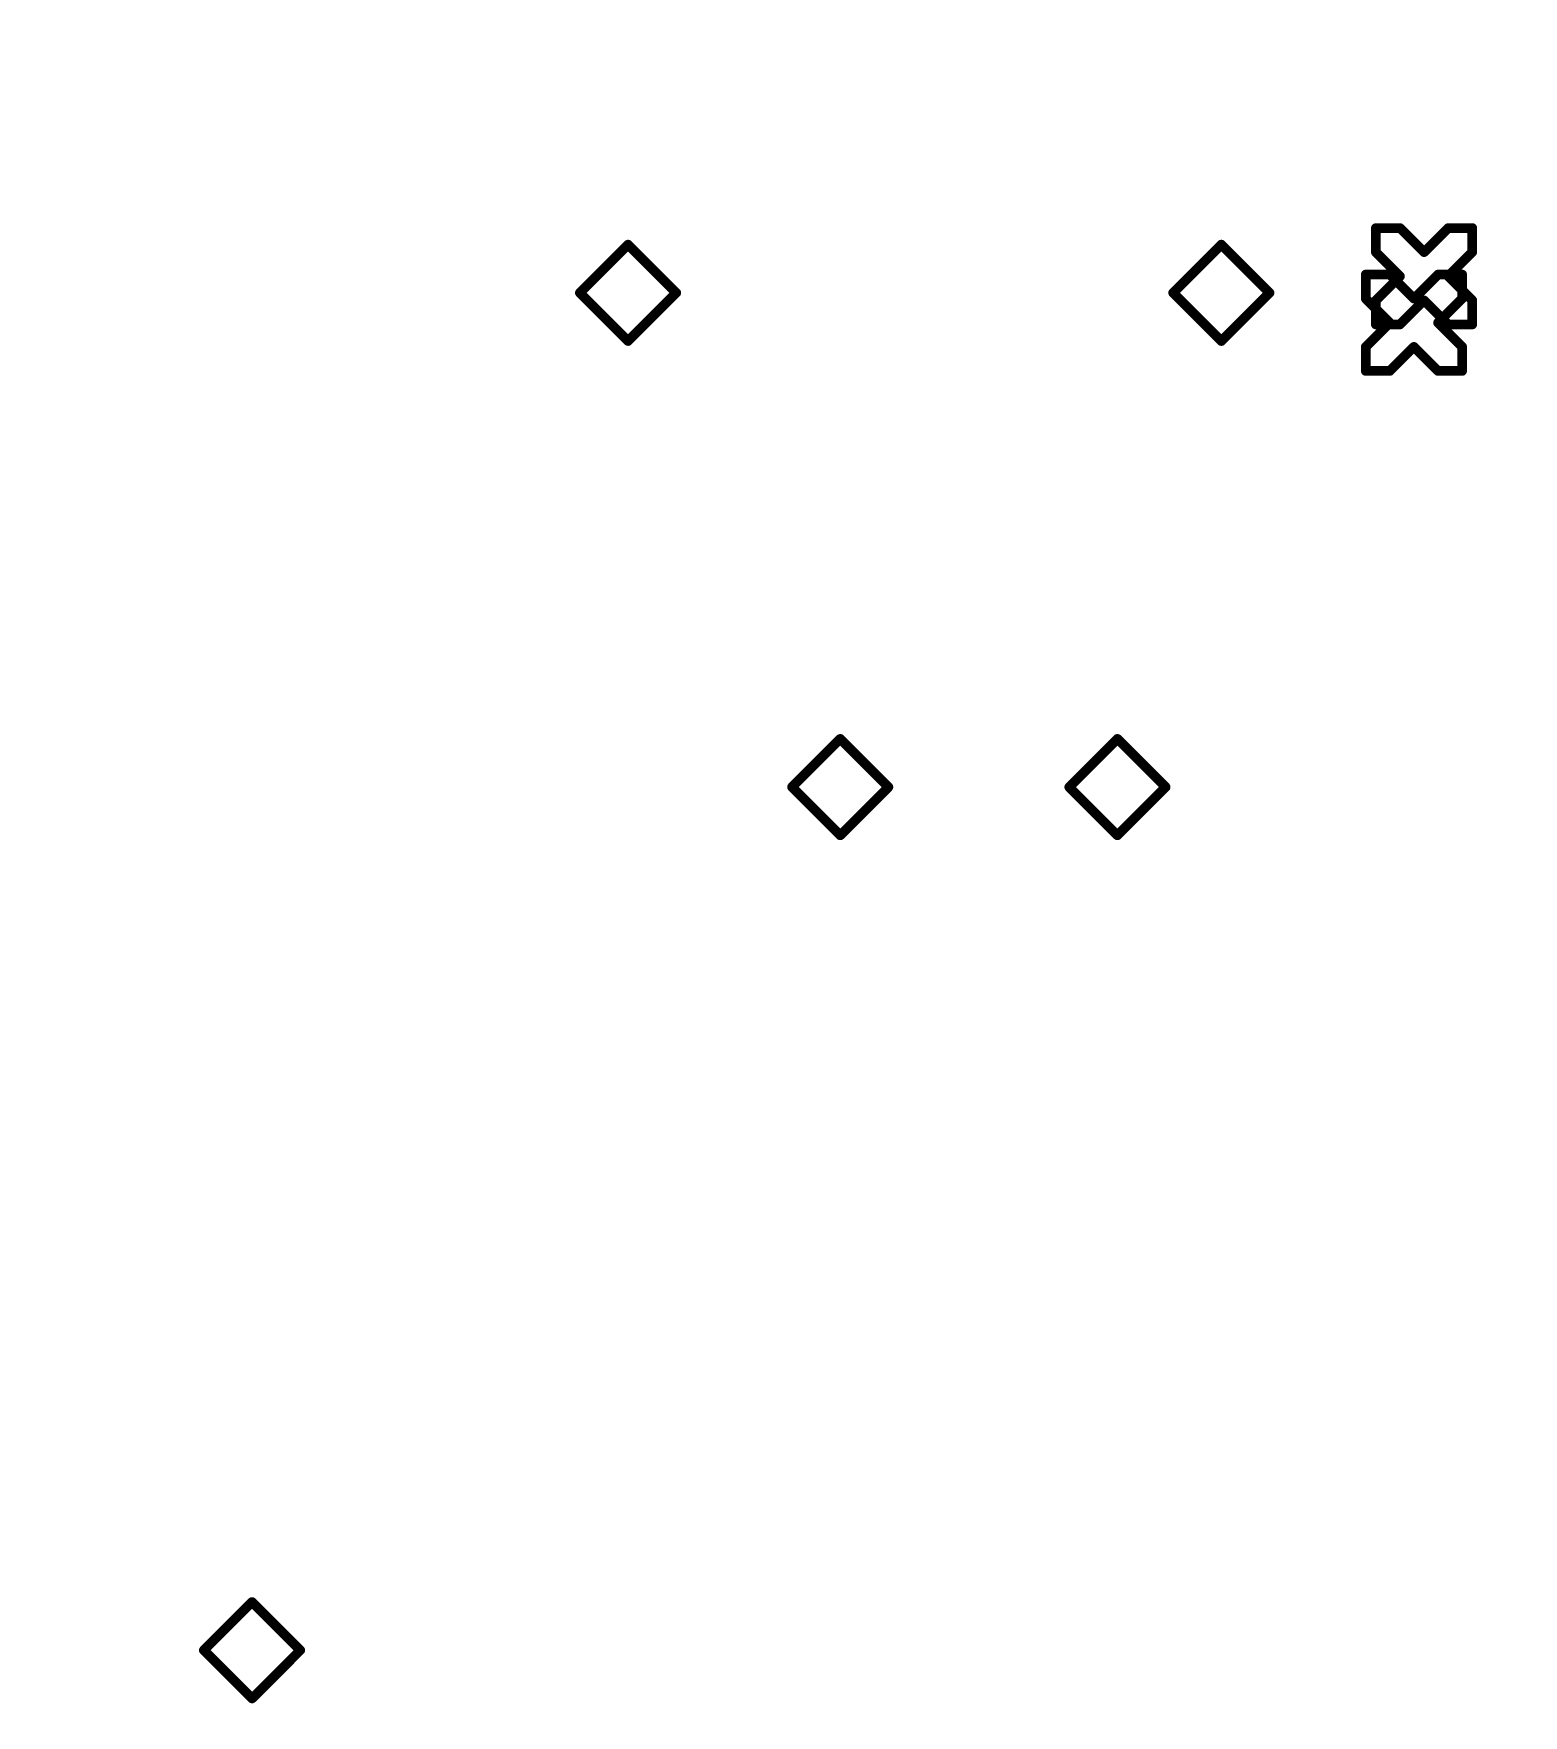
# Model space of a CAD drawing. Header units: millimetres. Extents: x -55 to 2039, y 0 to 512.
# Drawn here: x 116.03 to 146.93, y 287.55 to 322.42 of the extents above; entities that cross this region are included whole.
import ezdxf
from ezdxf import colors
from ezdxf.entities.mleader import LeaderData, LeaderLine
from ezdxf.enums import TextEntityAlignment as Align
from ezdxf.math import Vec2, Vec3

# ---------------------------------------------------------------- set-up
doc = ezdxf.new("R2010")
doc.units = ezdxf.units.MM
doc.linetypes.add('Сплошная', pattern=[0])
doc.layers.add('Drill Drawing', color=1, linetype='Continuous')
doc.layers.add('Виды', color=30, linetype='Continuous')
doc.layers.add('текст', color=2, linetype='Continuous', lineweight=30)
doc.styles.add('GOST TYPE B', font='', dxfattribs={"height": 3.5})
doc.styles.get('GOST TYPE B').set_extended_font_data('GOST type B')

# ---------------------------------------------------------------- blocks, each defined once
blk = doc.blocks.new('Шероховатость')
at = {"lineweight": 50, "transparency": 16777216}
for p, q in [((-32.506, -11.445), (-28.785, -5)), ((-28.785, -5), (-5, -5)), ((-10.278, -11.581), (-7.16, -6.181)), ((-34.366, -8.223), (-32.506, -11.445)), ((-11.836, -8.881), (-10.278, -11.581))]:
    blk.add_line(p, q, dxfattribs=at)
at = {"layer": 'текст', "linetype": 'Continuous', "lineweight": 25, "transparency": 16777216, "insert": (-29.093, -6.142), "char_height": 5, "attachment_point": 1, "style": 'GOST TYPE B'}
blk.add_mtext_dynamic_manual_height_columns('Ra6,3{\\fGOST Type AU|b1|i0|c204|p2;(   )}', width=25.94731, gutter_width=17.5, heights=[0], dxfattribs=at)
blk = doc.blocks.new('_DotSmall')
at = {"color": 0, "linetype": 'ByBlock', "lineweight": 60, "const_width": 0.5}
blk.add_lwpolyline([(-0.0625, 0, 1), (0.0625, 0, 1)], format="xyb", close=True, dxfattribs=at)
blk = doc.blocks.new('Вид с →')
at = {"linetype": 'Continuous', "lineweight": 25, "transparency": 16777216}
for q in [(28.03, 4.046), (30.858, 4.046)]:
    blk.add_line((29.444, 2.632), q, dxfattribs=at)
blk.add_circle((32.944, 2.632), 3.5, dxfattribs=at)
blk.add_circle((32.944, 2.632), 3.5, dxfattribs=at)
at = {"linetype": 'Continuous', "lineweight": 50, "transparency": 16777216, "style": 'GOST TYPE B'}
blk.add_attdef('ВИД(_:_)', text='', height=7, dxfattribs=at).set_placement((27.226, 3.5), align=Align.MIDDLE_RIGHT)

msp = doc.modelspace()

# ---------------------------------------------------------------- linework, layer by layer
at = {"layer": 'Drill Drawing'}
for points in [[(143.8655, 317.8899, 0.2, 0.2, 0), (143.8655, 318.3899, 0.2, 0.2, 0)], [(143.8655, 318.3899, 0.2, 0.2, 0), (144.3655, 318.3899, 0.2, 0.2, 0)], [(144.3655, 318.3899, 0.2, 0.2, 0), (144.8655, 317.8899, 0.2, 0.2, 0)], [(144.8655, 317.8899, 0.2, 0.2, 0), (145.3655, 318.3899, 0.2, 0.2, 0)], [(145.3655, 318.3899, 0.2, 0.2, 0), (145.8655, 318.3899, 0.2, 0.2, 0)], [(145.8655, 317.8899, 0.2, 0.2, 0), (145.8655, 318.3899, 0.2, 0.2, 0)], [(127.3556, 317.0465, 0.2, 0.2, 0), (128.3556, 318.0465, 0.2, 0.2, 0)], [(128.3556, 318.0465, 0.2, 0.2, 0), (129.3556, 317.0465, 0.2, 0.2, 0)], [(139.6606, 317.0465, 0.2, 0.2, 0), (140.6606, 318.0465, 0.2, 0.2, 0)], [(140.6606, 318.0465, 0.2, 0.2, 0), (141.6606, 317.0465, 0.2, 0.2, 0)], [(143.8655, 317.8899, 0.2, 0.2, 0), (144.3655, 317.3899, 0.2, 0.2, 0)], [(145.3655, 317.3899, 0.2, 0.2, 0), (145.8655, 317.8899, 0.2, 0.2, 0)], [(143.6556, 316.9261, 0.2, 0.2, 0), (143.6556, 317.4262, 0.2, 0.2, 0)], [(143.6556, 317.4262, 0.2, 0.2, 0), (144.1556, 317.4262, 0.2, 0.2, 0)], [(143.8655, 316.8899, 0.2, 0.2, 0), (144.3655, 317.3899, 0.2, 0.2, 0)], [(144.1556, 317.4262, 0.2, 0.2, 0), (144.6556, 316.9261, 0.2, 0.2, 0)], [(144.6556, 316.9261, 0.2, 0.2, 0), (145.1556, 317.4262, 0.2, 0.2, 0)], [(145.1556, 317.4262, 0.2, 0.2, 0), (145.6556, 317.4262, 0.2, 0.2, 0)], [(145.3655, 317.3899, 0.2, 0.2, 0), (145.8655, 316.8899, 0.2, 0.2, 0)], [(145.6556, 316.9261, 0.2, 0.2, 0), (145.6556, 317.4262, 0.2, 0.2, 0)], [(127.3556, 317.0465, 0.2, 0.2, 0), (128.3556, 316.0465, 0.2, 0.2, 0)], [(128.3556, 316.0465, 0.2, 0.2, 0), (129.3556, 317.0465, 0.2, 0.2, 0)], [(139.6606, 317.0465, 0.2, 0.2, 0), (140.6606, 316.0465, 0.2, 0.2, 0)], [(140.6606, 316.0465, 0.2, 0.2, 0), (141.6606, 317.0465, 0.2, 0.2, 0)], [(143.6556, 316.9261, 0.2, 0.2, 0), (144.1556, 316.4261, 0.2, 0.2, 0)], [(145.1556, 316.4261, 0.2, 0.2, 0), (145.6556, 316.9261, 0.2, 0.2, 0)], [(143.8655, 316.3899, 0.2, 0.2, 0), (143.8655, 316.8899, 0.2, 0.2, 0)], [(144.3655, 316.3899, 0.2, 0.2, 0), (144.8655, 316.8899, 0.2, 0.2, 0)], [(144.8655, 316.8899, 0.2, 0.2, 0), (145.3655, 316.3899, 0.2, 0.2, 0)], [(145.8655, 316.3899, 0.2, 0.2, 0), (145.8655, 316.8899, 0.2, 0.2, 0)], [(143.6556, 315.9262, 0.2, 0.2, 0), (144.1556, 316.4261, 0.2, 0.2, 0)], [(143.8655, 316.3899, 0.2, 0.2, 0), (144.3655, 316.3899, 0.2, 0.2, 0)], [(145.1556, 316.4261, 0.2, 0.2, 0), (145.6556, 315.9262, 0.2, 0.2, 0)], [(145.3655, 316.3899, 0.2, 0.2, 0), (145.8655, 316.3899, 0.2, 0.2, 0)], [(143.6556, 315.4261, 0.2, 0.2, 0), (143.6556, 315.9262, 0.2, 0.2, 0)], [(144.1556, 315.4261, 0.2, 0.2, 0), (144.6556, 315.9262, 0.2, 0.2, 0)], [(144.6556, 315.9262, 0.2, 0.2, 0), (145.1556, 315.4261, 0.2, 0.2, 0)], [(145.6556, 315.4261, 0.2, 0.2, 0), (145.6556, 315.9262, 0.2, 0.2, 0)], [(143.6556, 315.4261, 0.2, 0.2, 0), (144.1556, 315.4261, 0.2, 0.2, 0)], [(145.1556, 315.4261, 0.2, 0.2, 0), (145.6556, 315.4261, 0.2, 0.2, 0)], [(131.7556, 306.7965, 0.2, 0.2, 0), (132.7556, 307.7965, 0.2, 0.2, 0)], [(132.7556, 307.7965, 0.2, 0.2, 0), (133.7556, 306.7965, 0.2, 0.2, 0)], [(137.5056, 306.7965, 0.2, 0.2, 0), (138.5056, 307.7965, 0.2, 0.2, 0)], [(138.5056, 307.7965, 0.2, 0.2, 0), (139.5056, 306.7965, 0.2, 0.2, 0)], [(131.7556, 306.7965, 0.2, 0.2, 0), (132.7556, 305.7965, 0.2, 0.2, 0)], [(132.7556, 305.7965, 0.2, 0.2, 0), (133.7556, 306.7965, 0.2, 0.2, 0)], [(137.5056, 306.7965, 0.2, 0.2, 0), (138.5056, 305.7965, 0.2, 0.2, 0)], [(138.5056, 305.7965, 0.2, 0.2, 0), (139.5056, 306.7965, 0.2, 0.2, 0)], [(119.5556, 288.8965, 0.2, 0.2, 0), (120.5556, 289.8965, 0.2, 0.2, 0)], [(120.5556, 289.8965, 0.2, 0.2, 0), (121.5556, 288.8965, 0.2, 0.2, 0)], [(119.5556, 288.8965, 0.2, 0.2, 0), (120.5556, 287.8965, 0.2, 0.2, 0)], [(120.5556, 287.8965, 0.2, 0.2, 0), (121.5556, 288.8965, 0.2, 0.2, 0)]]:
    msp.add_lwpolyline(points, format="xyseb", dxfattribs=at)
for points in [[(143.8155, 318.3899, 0.1, 0.1, 1), (143.9155, 318.3899, 0.1, 0.1, 1)], [(143.8155, 318.3899, 0.1, 0.1, 1), (143.9155, 318.3899, 0.1, 0.1, 1)], [(144.3155, 318.3899, 0.1, 0.1, 1), (144.4155, 318.3899, 0.1, 0.1, 1)], [(144.3155, 318.3899, 0.1, 0.1, 1), (144.4155, 318.3899, 0.1, 0.1, 1)], [(145.3155, 318.3899, 0.1, 0.1, 1), (145.4155, 318.3899, 0.1, 0.1, 1)], [(145.3155, 318.3899, 0.1, 0.1, 1), (145.4155, 318.3899, 0.1, 0.1, 1)], [(145.8155, 318.3899, 0.1, 0.1, 1), (145.9155, 318.3899, 0.1, 0.1, 1)], [(145.8155, 318.3899, 0.1, 0.1, 1), (145.9155, 318.3899, 0.1, 0.1, 1)], [(128.3056, 318.0465, 0.1, 0.1, 1), (128.4056, 318.0465, 0.1, 0.1, 1)], [(128.3056, 318.0465, 0.1, 0.1, 1), (128.4056, 318.0465, 0.1, 0.1, 1)], [(140.6106, 318.0465, 0.1, 0.1, 1), (140.7106, 318.0465, 0.1, 0.1, 1)], [(140.6106, 318.0465, 0.1, 0.1, 1), (140.7106, 318.0465, 0.1, 0.1, 1)], [(143.8155, 317.8899, 0.1, 0.1, 1), (143.9155, 317.8899, 0.1, 0.1, 1)], [(143.8155, 317.8899, 0.1, 0.1, 1), (143.9155, 317.8899, 0.1, 0.1, 1)], [(144.8155, 317.8899, 0.1, 0.1, 1), (144.9155, 317.8899, 0.1, 0.1, 1)], [(144.8155, 317.8899, 0.1, 0.1, 1), (144.9155, 317.8899, 0.1, 0.1, 1)], [(145.8155, 317.8899, 0.1, 0.1, 1), (145.9155, 317.8899, 0.1, 0.1, 1)], [(145.8155, 317.8899, 0.1, 0.1, 1), (145.9155, 317.8899, 0.1, 0.1, 1)], [(143.6056, 317.4262, 0.1, 0.1, 1), (143.7056, 317.4262, 0.1, 0.1, 1)], [(143.6056, 317.4262, 0.1, 0.1, 1), (143.7056, 317.4262, 0.1, 0.1, 1)], [(144.1056, 317.4262, 0.1, 0.1, 1), (144.2056, 317.4262, 0.1, 0.1, 1)], [(144.1056, 317.4262, 0.1, 0.1, 1), (144.2056, 317.4262, 0.1, 0.1, 1)], [(144.3155, 317.3899, 0.1, 0.1, 1), (144.4155, 317.3899, 0.1, 0.1, 1)], [(144.3155, 317.3899, 0.1, 0.1, 1), (144.4155, 317.3899, 0.1, 0.1, 1)], [(145.1056, 317.4262, 0.1, 0.1, 1), (145.2056, 317.4262, 0.1, 0.1, 1)], [(145.1056, 317.4262, 0.1, 0.1, 1), (145.2056, 317.4262, 0.1, 0.1, 1)], [(145.3155, 317.3899, 0.1, 0.1, 1), (145.4155, 317.3899, 0.1, 0.1, 1)], [(145.3155, 317.3899, 0.1, 0.1, 1), (145.4155, 317.3899, 0.1, 0.1, 1)], [(145.6056, 317.4262, 0.1, 0.1, 1), (145.7056, 317.4262, 0.1, 0.1, 1)], [(145.6056, 317.4262, 0.1, 0.1, 1), (145.7056, 317.4262, 0.1, 0.1, 1)], [(127.3056, 317.0465, 0.1, 0.1, 1), (127.4056, 317.0465, 0.1, 0.1, 1)], [(127.3056, 317.0465, 0.1, 0.1, 1), (127.4056, 317.0465, 0.1, 0.1, 1)], [(129.3056, 317.0465, 0.1, 0.1, 1), (129.4056, 317.0465, 0.1, 0.1, 1)], [(129.3056, 317.0465, 0.1, 0.1, 1), (129.4056, 317.0465, 0.1, 0.1, 1)], [(139.6106, 317.0465, 0.1, 0.1, 1), (139.7106, 317.0465, 0.1, 0.1, 1)], [(139.6106, 317.0465, 0.1, 0.1, 1), (139.7106, 317.0465, 0.1, 0.1, 1)], [(141.6106, 317.0465, 0.1, 0.1, 1), (141.7106, 317.0465, 0.1, 0.1, 1)], [(141.6106, 317.0465, 0.1, 0.1, 1), (141.7106, 317.0465, 0.1, 0.1, 1)], [(143.6056, 316.9261, 0.1, 0.1, 1), (143.7056, 316.9261, 0.1, 0.1, 1)], [(143.6056, 316.9261, 0.1, 0.1, 1), (143.7056, 316.9261, 0.1, 0.1, 1)], [(144.6056, 316.9261, 0.1, 0.1, 1), (144.7056, 316.9261, 0.1, 0.1, 1)], [(144.6056, 316.9261, 0.1, 0.1, 1), (144.7056, 316.9261, 0.1, 0.1, 1)], [(145.6056, 316.9261, 0.1, 0.1, 1), (145.7056, 316.9261, 0.1, 0.1, 1)], [(145.6056, 316.9261, 0.1, 0.1, 1), (145.7056, 316.9261, 0.1, 0.1, 1)], [(143.8155, 316.8899, 0.1, 0.1, 1), (143.9155, 316.8899, 0.1, 0.1, 1)], [(143.8155, 316.8899, 0.1, 0.1, 1), (143.9155, 316.8899, 0.1, 0.1, 1)], [(144.8155, 316.8899, 0.1, 0.1, 1), (144.9155, 316.8899, 0.1, 0.1, 1)], [(144.8155, 316.8899, 0.1, 0.1, 1), (144.9155, 316.8899, 0.1, 0.1, 1)], [(145.8155, 316.8899, 0.1, 0.1, 1), (145.9155, 316.8899, 0.1, 0.1, 1)], [(145.8155, 316.8899, 0.1, 0.1, 1), (145.9155, 316.8899, 0.1, 0.1, 1)], [(143.8155, 316.3899, 0.1, 0.1, 1), (143.9155, 316.3899, 0.1, 0.1, 1)], [(143.8155, 316.3899, 0.1, 0.1, 1), (143.9155, 316.3899, 0.1, 0.1, 1)], [(144.1056, 316.4261, 0.1, 0.1, 1), (144.2056, 316.4261, 0.1, 0.1, 1)], [(144.1056, 316.4261, 0.1, 0.1, 1), (144.2056, 316.4261, 0.1, 0.1, 1)], [(144.3155, 316.3899, 0.1, 0.1, 1), (144.4155, 316.3899, 0.1, 0.1, 1)], [(144.3155, 316.3899, 0.1, 0.1, 1), (144.4155, 316.3899, 0.1, 0.1, 1)], [(145.1056, 316.4261, 0.1, 0.1, 1), (145.2056, 316.4261, 0.1, 0.1, 1)], [(145.1056, 316.4261, 0.1, 0.1, 1), (145.2056, 316.4261, 0.1, 0.1, 1)], [(145.3155, 316.3899, 0.1, 0.1, 1), (145.4155, 316.3899, 0.1, 0.1, 1)], [(145.3155, 316.3899, 0.1, 0.1, 1), (145.4155, 316.3899, 0.1, 0.1, 1)], [(145.8155, 316.3899, 0.1, 0.1, 1), (145.9155, 316.3899, 0.1, 0.1, 1)], [(145.8155, 316.3899, 0.1, 0.1, 1), (145.9155, 316.3899, 0.1, 0.1, 1)], [(128.3056, 316.0465, 0.1, 0.1, 1), (128.4056, 316.0465, 0.1, 0.1, 1)], [(128.3056, 316.0465, 0.1, 0.1, 1), (128.4056, 316.0465, 0.1, 0.1, 1)], [(140.6106, 316.0465, 0.1, 0.1, 1), (140.7106, 316.0465, 0.1, 0.1, 1)], [(140.6106, 316.0465, 0.1, 0.1, 1), (140.7106, 316.0465, 0.1, 0.1, 1)], [(143.6056, 315.9262, 0.1, 0.1, 1), (143.7056, 315.9262, 0.1, 0.1, 1)], [(143.6056, 315.9262, 0.1, 0.1, 1), (143.7056, 315.9262, 0.1, 0.1, 1)], [(144.6056, 315.9262, 0.1, 0.1, 1), (144.7056, 315.9262, 0.1, 0.1, 1)], [(144.6056, 315.9262, 0.1, 0.1, 1), (144.7056, 315.9262, 0.1, 0.1, 1)], [(145.6056, 315.9262, 0.1, 0.1, 1), (145.7056, 315.9262, 0.1, 0.1, 1)], [(145.6056, 315.9262, 0.1, 0.1, 1), (145.7056, 315.9262, 0.1, 0.1, 1)], [(143.6056, 315.4261, 0.1, 0.1, 1), (143.7056, 315.4261, 0.1, 0.1, 1)], [(143.6056, 315.4261, 0.1, 0.1, 1), (143.7056, 315.4261, 0.1, 0.1, 1)], [(144.1056, 315.4261, 0.1, 0.1, 1), (144.2056, 315.4261, 0.1, 0.1, 1)], [(144.1056, 315.4261, 0.1, 0.1, 1), (144.2056, 315.4261, 0.1, 0.1, 1)], [(145.1056, 315.4261, 0.1, 0.1, 1), (145.2056, 315.4261, 0.1, 0.1, 1)], [(145.1056, 315.4261, 0.1, 0.1, 1), (145.2056, 315.4261, 0.1, 0.1, 1)], [(145.6056, 315.4261, 0.1, 0.1, 1), (145.7056, 315.4261, 0.1, 0.1, 1)], [(145.6056, 315.4261, 0.1, 0.1, 1), (145.7056, 315.4261, 0.1, 0.1, 1)], [(132.7056, 307.7965, 0.1, 0.1, 1), (132.8056, 307.7965, 0.1, 0.1, 1)], [(132.7056, 307.7965, 0.1, 0.1, 1), (132.8056, 307.7965, 0.1, 0.1, 1)], [(138.4556, 307.7965, 0.1, 0.1, 1), (138.5556, 307.7965, 0.1, 0.1, 1)], [(138.4556, 307.7965, 0.1, 0.1, 1), (138.5556, 307.7965, 0.1, 0.1, 1)], [(131.7056, 306.7965, 0.1, 0.1, 1), (131.8056, 306.7965, 0.1, 0.1, 1)], [(131.7056, 306.7965, 0.1, 0.1, 1), (131.8056, 306.7965, 0.1, 0.1, 1)], [(133.7056, 306.7965, 0.1, 0.1, 1), (133.8056, 306.7965, 0.1, 0.1, 1)], [(133.7056, 306.7965, 0.1, 0.1, 1), (133.8056, 306.7965, 0.1, 0.1, 1)], [(137.4556, 306.7965, 0.1, 0.1, 1), (137.5556, 306.7965, 0.1, 0.1, 1)], [(137.4556, 306.7965, 0.1, 0.1, 1), (137.5556, 306.7965, 0.1, 0.1, 1)], [(139.4556, 306.7965, 0.1, 0.1, 1), (139.5556, 306.7965, 0.1, 0.1, 1)], [(139.4556, 306.7965, 0.1, 0.1, 1), (139.5556, 306.7965, 0.1, 0.1, 1)], [(132.7056, 305.7965, 0.1, 0.1, 1), (132.8056, 305.7965, 0.1, 0.1, 1)], [(132.7056, 305.7965, 0.1, 0.1, 1), (132.8056, 305.7965, 0.1, 0.1, 1)], [(138.4556, 305.7965, 0.1, 0.1, 1), (138.5556, 305.7965, 0.1, 0.1, 1)], [(138.4556, 305.7965, 0.1, 0.1, 1), (138.5556, 305.7965, 0.1, 0.1, 1)], [(120.5056, 289.8965, 0.1, 0.1, 1), (120.6056, 289.8965, 0.1, 0.1, 1)], [(120.5056, 289.8965, 0.1, 0.1, 1), (120.6056, 289.8965, 0.1, 0.1, 1)], [(119.5056, 288.8965, 0.1, 0.1, 1), (119.6056, 288.8965, 0.1, 0.1, 1)], [(119.5056, 288.8965, 0.1, 0.1, 1), (119.6056, 288.8965, 0.1, 0.1, 1)], [(121.5056, 288.8965, 0.1, 0.1, 1), (121.6056, 288.8965, 0.1, 0.1, 1)], [(121.5056, 288.8965, 0.1, 0.1, 1), (121.6056, 288.8965, 0.1, 0.1, 1)], [(120.5056, 287.8965, 0.1, 0.1, 1), (120.6056, 287.8965, 0.1, 0.1, 1)], [(120.5056, 287.8965, 0.1, 0.1, 1), (120.6056, 287.8965, 0.1, 0.1, 1)]]:
    msp.add_lwpolyline(points, format="xyseb", close=True, dxfattribs=at)

# ---------------------------------------------------------------- leaders
at = {"linetype": 'Continuous', "lineweight": 25}
ml = msp.add_multileader_block('Standard', dxfattribs=at)
ml.set_content('Шероховатость', color=256)
ml.set_leader_properties(linetype='Сплошная', lineweight=25)
ml.set_arrow_properties(name='DOTSMALL')
ml.build(insert=Vec2(0, 0))
ml.multileader.update_dxf_attribs({"leader_type": 0, "has_dogleg": 0, "text_left_attachment_type": 6, "text_right_attachment_type": 6, "dogleg_length": 0.3, "arrow_head_size": 1, "block_connection_type": 1})
ctx = ml.context
ctx.base_point, ctx.char_height, ctx.arrow_head_size, ctx.landing_gap_size, ctx.plane_origin = Vec3(608.1585, 432.5126), 3.5, 1, 1, Vec3(608.1585, 432.5126)
ctx.left_attachment, ctx.right_attachment, ctx.attachment_type = 6, 6, 1
notes = []
notes.append((ctx, [(0, (0, 0, 0), (0, 0), (1, 0), 1, [])]))
ctx.block.insert = Vec3(608.1585, 432.5126)
at = {"layer": 'Виды', "linetype": 'Continuous', "lineweight": 25}
ml = msp.add_multileader_block('Standard', dxfattribs=at)
ml.set_content('Вид с →', color=256)
ml.set_attribute('ВИД(_:_)', 'А(2:1)', width=0)
ml.set_leader_properties(linetype='Сплошная', lineweight=25)
ml.set_arrow_properties(name='DOTSMALL')
ml.build(insert=Vec2(0, 0))
ml.multileader.update_dxf_attribs({"leader_type": 0, "has_dogleg": 0, "text_left_attachment_type": 6, "text_right_attachment_type": 6, "dogleg_length": 0.3, "arrow_head_size": 1, "block_connection_type": 1})
ctx = ml.context
ctx.base_point, ctx.char_height, ctx.arrow_head_size, ctx.landing_gap_size, ctx.plane_origin = Vec3(1329.0713, 395.8731), 3.5, 1, 1, Vec3(1329.0713, 395.8731)
ctx.left_attachment, ctx.right_attachment, ctx.attachment_type = 6, 6, 1
notes.append((ctx, [(0, (0, 0, 0), (0, 0), (1, 0), 1, [])]))
ctx.block.insert = Vec3(1329.0713, 395.8731)
ml = msp.add_multileader_block('Standard', dxfattribs=at)
ml.set_content('Вид с →', color=256)
ml.set_attribute('ВИД(_:_)', 'Б(4:1)', width=0)
ml.set_leader_properties(linetype='Сплошная', lineweight=25)
ml.set_arrow_properties(name='DOTSMALL')
ml.build(insert=Vec2(0, 0))
ml.multileader.update_dxf_attribs({"leader_type": 0, "has_dogleg": 0, "text_left_attachment_type": 6, "text_right_attachment_type": 6, "dogleg_length": 0.3, "arrow_head_size": 1, "block_connection_type": 1})
ctx = ml.context
ctx.base_point, ctx.char_height, ctx.arrow_head_size, ctx.landing_gap_size, ctx.plane_origin = Vec3(1332.1634, 311.4002), 3.5, 1, 1, Vec3(1332.1634, 311.4002)
ctx.left_attachment, ctx.right_attachment, ctx.attachment_type = 6, 6, 1
notes.append((ctx, [(0, (0, 0, 0), (0, 0), (1, 0), 1, [])]))
ctx.block.insert = Vec3(1332.1634, 311.4002)
for ctx, leaders in notes:
    for number, flags, end, landing, length, lines in leaders:
        leader = LeaderData()
        leader.index, (leader.has_last_leader_line, leader.has_dogleg_vector, leader.attachment_direction) = number, flags
        leader.last_leader_point, leader.dogleg_vector, leader.dogleg_length = Vec3(end), Vec3(landing), length
        for number, points, colour, breaks in lines:
            line = LeaderLine()
            line.index, line.vertices, line.color, line.breaks = number, Vec3.list(points), colors.encode_raw_color(colour), breaks
            leader.lines.append(line)
        ctx.leaders.append(leader)

doc.saveas('drawing.dxf')
